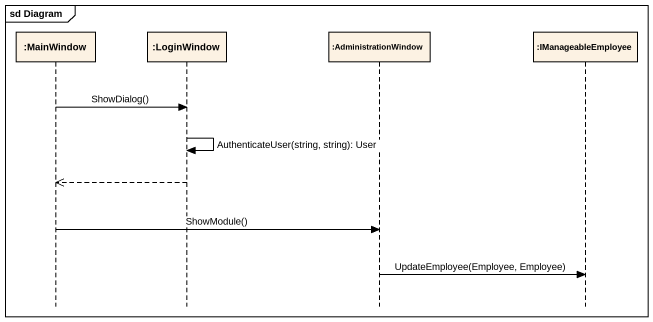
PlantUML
@startuml
mainframe sd Diagram
hide footbox
participant ":MainWindow" as MainWindow
participant ":LoginWindow" as LoginWindow
participant ":AdministrationWindow" as AdministrationWindow
participant ":IManageableEmployee" as IManageableEmployee

MainWindow -> LoginWindow : ShowDialog()
LoginWindow -> LoginWindow : AuthenticateUser(string, string): User
LoginWindow -->> MainWindow
MainWindow -> AdministrationWindow : ShowModule()
AdministrationWindow -> IManageableEmployee : UpdateEmployee(Employee, Employee)
@enduml
